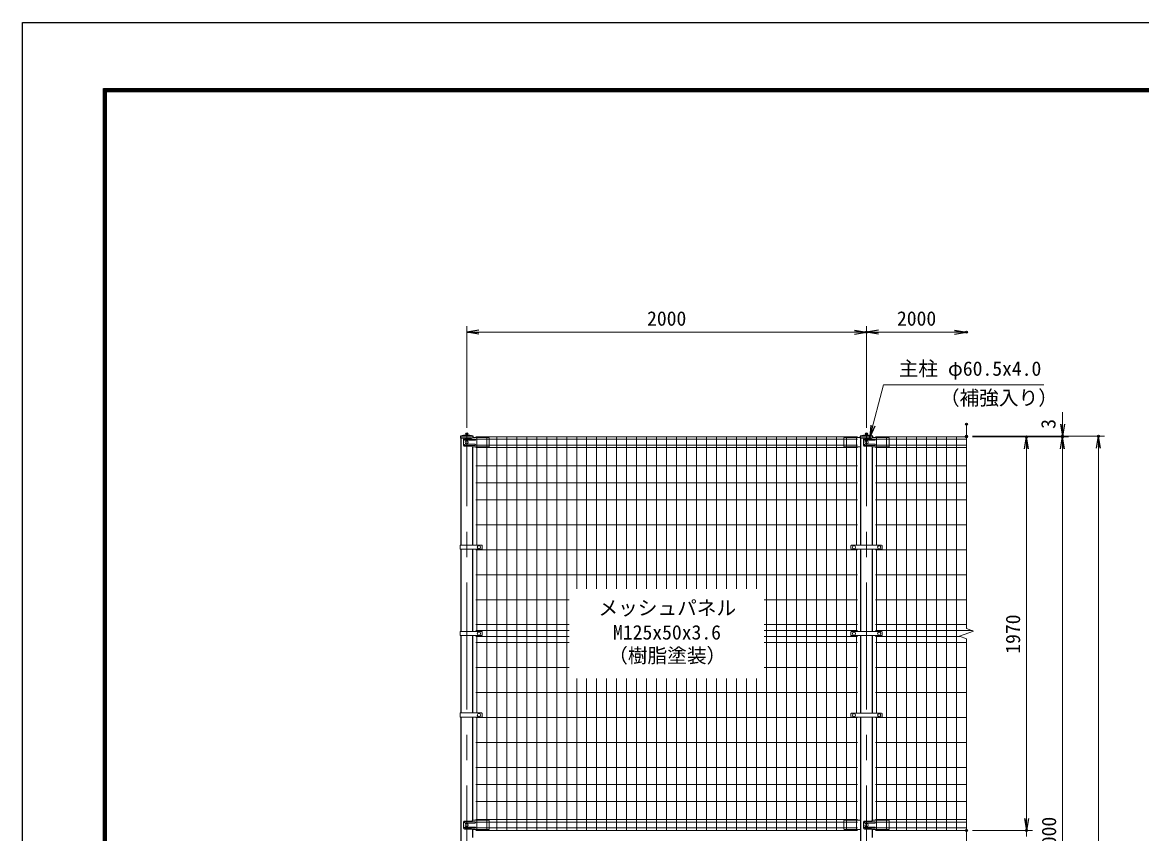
# Model space of a CAD drawing. Units: millimetres, scale not verified. Extents: x -6300 to 6300, y -4455 to 4455.
# Drawn here: x -6300 to -702, y 398 to 4455 of the extents above; entities that cross this region are included whole.
import ezdxf
from ezdxf.enums import TextEntityAlignment as Align

# ---------------------------------------------------------------- set-up
doc = ezdxf.new("R2010")
doc.units = ezdxf.units.MM
doc.header["$LTSCALE"] = 20
doc.header["$PDMODE"] = 32
doc.header["$PDSIZE"] = 10
doc.linetypes.add('USER1', pattern=[50.8, 31.75, -6.35, 6.35, -6.35])
for name, color, linetype, lineweight in [('0-0_D-STR1', 1, 'Continuous', 25), ('0-1_D-BMK', 2, 'USER1', 13), ('0-2_D-STR-DIM', 7, 'Continuous', 13), ('0-5_D-STR3', 3, 'Continuous', 13), ('0-9_D-STR2', 7, 'Continuous', 13), ('0-A_D-STR-TXT', 7, 'Continuous', 13), ('0-E_D-TTL', 7, 'Continuous', 25)]:
    doc.layers.add(name, color=color, linetype=linetype, lineweight=lineweight)
doc.layers.add('0-3_0', color=7, linetype='Continuous')
doc.layers.add('0-4_Defpoints', color=7, linetype='Continuous')
doc.styles.add('ＭＳ ゴシック', font='')
doc.styles.get('ＭＳ ゴシック').set_extended_font_data('MS Gothic')

# ---------------------------------------------------------------- blocks, each defined once
blk = doc.blocks.new('_Open')
at = {"layer": '0-3_0'}
blk.add_line((-20, 3.333), (0, 0), dxfattribs=at)
blk.add_lwpolyline([(-20, -3.333), (0, 0), (-20, 0)], dxfattribs=at)

msp = doc.modelspace()

# ---------------------------------------------------------------- linework, layer by layer
at = {"layer": '0-0_D-STR1'}
for p, q in [((-4046.01, 2385.84), (-4108.91, 2385.84)), ((-4108.91, 2385.84), (-4108.91, 2374.84)), ((-4053.48, 2374.84), (-4108.91, 2374.84)), ((-4107.71, 2374.84), (-4107.71, 1841.09)), ((-4046.01, 2378.51), (-4046.01, 2385.84)), ((-2053.48, 2374.84), (-2108.91, 2374.84)), ((-2107.71, 2374.84), (-2107.71, 1840.09)), ((-2046.01, 2378.51), (-2046.01, 2385.84)), ((-4047.21, 1841.09), (-4047.21, 2333.46)), ((-2047.21, 1840.09), (-2047.21, 2333.03)), ((-4107.71, 1820.09), (-4107.71, 1408.84)), ((-4047.21, 1408.84), (-4047.21, 1820.09)), ((-2107.71, 1820.09), (-2107.71, 1407.84)), ((-2047.21, 1407.84), (-2047.21, 1820.09)), ((-4107.71, 1387.84), (-4107.71, 1001.09)), ((-4047.21, 1001.09), (-4047.21, 1387.84)), ((-2107.71, 1387.84), (-2107.71, 1000.09)), ((-2047.21, 1000.09), (-2047.21, 1387.84)), ((-4107.71, 980.09), (-4107.71, -158.91)), ((-4047.21, 463.92), (-4047.21, 980.09)), ((-2107.71, 980.09), (-2107.71, -159.91)), ((-2047.21, 463.92), (-2047.21, 980.09)), ((-4047.21, 377.92), (-4047.21, 419.46)), ((-2047.21, 377.92), (-2047.21, 419.46))]:
    msp.add_line(p, q, dxfattribs=at)
msp.add_lwpolyline([(-2046.01, 2385.84), (-2108.91, 2385.84), (-2108.91, 2374.84)], dxfattribs=at)
for centre in [(-4077.46, 2226.41), (-2077.46, 2226.41)]:
    msp.add_arc(centre, 162.5, 78.84081, 101.15919, dxfattribs=at)
at = {"layer": '0-1_D-BMK'}
for p, q in [((-4077.46, -2029.16), (-4077.46, 2397.84)), ((-2077.46, -2029.16), (-2077.46, 2397.84))]:
    msp.add_line(p, q, dxfattribs=at)
at = {"layer": '0-2_D-STR-DIM'}
for p, q in [((-4077.46, 2427.84), (-4077.46, 2936.34)), ((-2077.46, 2427.84), (-2077.46, 2936.34)), ((-2077.46, 2427.84), (-2077.46, 2936.34)), ((-4017.46, 2906.34), (-2137.46, 2906.34)), ((-2017.46, 2906.34), (-1637.46, 2906.34)), ((-1097.46, 2445.84), (-1097.46, 2505.84)), ((-1577.46, 1423.5), (-1577.46, 2445.84)), ((-1547.46, 2385.84), (-1067.46, 2385.84)), ((-1547.46, 2385.84), (-887.46, 2385.84)), ((-1547.46, 2382.84), (-1067.46, 2382.84)), ((-1547.46, 2382.84), (-1247.46, 2382.84)), ((-1547.46, 2382.84), (-1067.46, 2382.84)), ((-1097.46, 2382.84), (-1097.46, 2385.84)), ((-1277.46, 472.84), (-1277.46, 2322.84)), ((-1097.46, 2322.84), (-1097.46, 2262.84)), ((-1097.46, -1557.16), (-1097.46, 2322.84)), ((-917.46, -1957.16), (-917.46, 2325.84)), ((-1612.7, 1385.02), (-1542.22, 1410.67)), ((-1542.22, 1410.67), (-1577.46, 1423.5)), ((-1577.46, 1372.19), (-1612.7, 1385.02)), ((-1577.46, -576.5), (-1577.46, 1372.19)), ((-1277.46, 472.84), (-1277.46, 532.84)), ((-1547.46, 412.84), (-1247.46, 412.84)), ((-1547.46, 412.84), (-1247.46, 412.84)), ((-1277.46, 382.84), (-1277.46, 412.84))]:
    msp.add_line(p, q, dxfattribs=at)
at = {"layer": '0-4_Defpoints'}
for p in [(-2077.46, 2906.34), (-1577.46, 2906.34), (-1577.46, 2445.84), (-4077.46, 2397.84), (-2077.46, 2397.84), (-1577.46, 2385.84), (-1577.46, 2382.84), (-1277.46, 2382.84), (-1097.46, 2385.84), (-1097.46, 2382.84), (-917.46, 2385.84), (-1577.46, 412.84), (-1577.46, 412.84), (-1277.46, 412.84)]:
    msp.add_point(p, dxfattribs=at)
at = {"layer": '0-5_D-STR3'}
for p, q in [((-4092.95, 2369.84), (-4092.95, 2339.84)), ((-4053.48, 2374.84), (-4087.95, 2374.84)), ((-4036.87, 2370.84), (-4085.87, 2370.84)), ((-4036.87, 2364.84), (-4085.87, 2364.84)), ((-4045.34, 2378.84), (-4053.48, 2374.84)), ((-3969.46, 2378.84), (-4045.34, 2378.84)), ((-3969.46, 2378.84), (-3964.46, 2377.84)), ((-3964.46, 2377.84), (-3964.46, 2334.03)), ((-2185.46, 2378.84), (-2190.46, 2377.84)), ((-2190.46, 2377.84), (-2190.46, 2334.03)), ((-2185.46, 2378.84), (-2109.59, 2378.84)), ((-2109.59, 2378.84), (-2108.91, 2378.51)), ((-2092.95, 2369.84), (-2092.95, 2339.84)), ((-2053.48, 2374.84), (-2087.95, 2374.84)), ((-2036.87, 2370.84), (-2085.87, 2370.84)), ((-2036.87, 2364.84), (-2085.87, 2364.84)), ((-2045.34, 2378.84), (-2053.48, 2374.84)), ((-1969.46, 2378.84), (-2045.34, 2378.84)), ((-1969.46, 2378.84), (-1964.46, 2377.84)), ((-1964.46, 2377.84), (-1964.46, 2334.03)), ((-4053.48, 2334.84), (-4087.95, 2334.84)), ((-4036.87, 2344.84), (-4085.87, 2344.84)), ((-4036.87, 2338.84), (-4085.87, 2338.84)), ((-4053.48, 2334.84), (-4045.25, 2333.03)), ((-4045.25, 2333.03), (-3965.46, 2333.03)), ((-2109.67, 2333.03), (-2189.46, 2333.03)), ((-2107.71, 2333.44), (-2109.67, 2333.03)), ((-2053.48, 2334.84), (-2087.95, 2334.84)), ((-2036.87, 2344.84), (-2085.87, 2344.84)), ((-2036.87, 2338.84), (-2085.87, 2338.84)), ((-2053.48, 2334.84), (-2045.25, 2333.03)), ((-2045.25, 2333.03), (-1965.46, 2333.03)), ((-4110.01, 1841.09), (-4002.46, 1841.09)), ((-4110.01, 1841.09), (-4110.01, 1820.09)), ((-4110.01, 1820.09), (-4002.46, 1820.09)), ((-4000.46, 1839.09), (-4000.46, 1822.09)), ((-2155.96, 1837.09), (-2155.96, 1823.09)), ((-2152.96, 1840.09), (-2001.96, 1840.09)), ((-2152.96, 1820.09), (-2001.96, 1820.09)), ((-1998.96, 1837.09), (-1998.96, 1823.09)), ((-4110.01, 1408.84), (-4002.46, 1408.84)), ((-4110.01, 1408.84), (-4110.01, 1387.84)), ((-4000.46, 1406.84), (-4000.46, 1389.84)), ((-2155.96, 1404.84), (-2155.96, 1390.84)), ((-2152.96, 1407.84), (-2001.96, 1407.84)), ((-1998.96, 1404.84), (-1998.96, 1390.84)), ((-4110.01, 1387.84), (-4002.46, 1387.84)), ((-2152.96, 1387.84), (-2001.96, 1387.84)), ((-4110.01, 1001.09), (-4002.46, 1001.09)), ((-4110.01, 1001.09), (-4110.01, 980.09)), ((-4110.01, 980.09), (-4002.46, 980.09)), ((-4000.46, 999.09), (-4000.46, 982.09)), ((-2155.96, 997.09), (-2155.96, 983.09)), ((-2152.96, 1000.09), (-2001.96, 1000.09)), ((-2152.96, 980.09), (-2001.96, 980.09)), ((-1998.96, 997.09), (-1998.96, 983.09)), ((-4092.95, 455.84), (-4092.95, 425.84)), ((-4053.48, 460.84), (-4087.95, 460.84)), ((-4036.87, 456.84), (-4085.87, 456.84)), ((-4036.87, 450.84), (-4085.87, 450.84)), ((-4045.34, 464.84), (-4053.48, 460.84)), ((-3969.46, 464.84), (-4045.34, 464.84)), ((-3969.46, 464.84), (-3964.46, 463.84)), ((-3964.46, 463.84), (-3964.46, 420.03)), ((-2185.46, 464.84), (-2190.46, 463.84)), ((-2190.46, 463.84), (-2190.46, 420.03)), ((-2185.46, 464.84), (-2109.59, 464.84)), ((-2109.59, 464.84), (-2107.71, 463.92)), ((-2092.95, 455.84), (-2092.95, 425.84)), ((-2053.48, 460.84), (-2087.95, 460.84)), ((-2036.87, 456.84), (-2085.87, 456.84)), ((-2036.87, 450.84), (-2085.87, 450.84)), ((-2045.34, 464.84), (-2053.48, 460.84)), ((-1969.46, 464.84), (-2045.34, 464.84)), ((-1969.46, 464.84), (-1964.46, 463.84)), ((-1964.46, 463.84), (-1964.46, 420.03)), ((-4053.48, 420.84), (-4087.95, 420.84)), ((-4036.87, 430.84), (-4085.87, 430.84)), ((-4036.87, 424.84), (-4085.87, 424.84)), ((-4053.48, 420.84), (-4045.25, 419.03)), ((-4045.25, 419.03), (-3965.46, 419.03)), ((-2109.67, 419.03), (-2189.46, 419.03)), ((-2107.71, 419.44), (-2109.67, 419.03)), ((-2053.48, 420.84), (-2087.95, 420.84)), ((-2036.87, 430.84), (-2085.87, 430.84)), ((-2036.87, 424.84), (-2085.87, 424.84)), ((-2053.48, 420.84), (-2045.25, 419.03)), ((-2045.25, 419.03), (-1965.46, 419.03))]:
    msp.add_line(p, q, dxfattribs=at)
for centre in [(-4077.46, 2354.84), (-2077.46, 2354.84), (-4016.46, 1830.59), (-2140.46, 1830.09), (-2014.46, 1830.09), (-4016.46, 1398.34), (-2140.46, 1397.84), (-2014.46, 1397.84), (-4016.46, 990.59), (-2140.46, 990.09), (-2014.46, 990.09), (-4077.46, 440.84), (-2077.46, 440.84)]:
    msp.add_circle(centre, 8, dxfattribs=at)
for centre, radius, start, end in [((-4087.95, 2369.84), 5, 90, 180), ((-4085.87, 2367.84), 3, 90, 270), ((-4036.87, 2367.84), 3, 270, 90), ((-2087.95, 2369.84), 5, 90, 180), ((-2085.87, 2367.84), 3, 90, 270), ((-2036.87, 2367.84), 3, 270, 90), ((-4087.95, 2339.84), 5, 180, 270), ((-4085.87, 2341.84), 3, 90, 270), ((-4036.87, 2341.84), 3, 270, 90), ((-3965.46, 2334.03), 1, 270, 0), ((-2189.46, 2334.03), 1, 180, 270), ((-2087.95, 2339.84), 5, 180, 270), ((-2085.87, 2341.84), 3, 90, 270), ((-2036.87, 2341.84), 3, 270, 90), ((-1965.46, 2334.03), 1, 270, 0), ((-4002.46, 1839.09), 2, 0, 90), ((-4002.46, 1822.09), 2, 270, 0), ((-2152.96, 1837.09), 3, 90, 180), ((-2152.96, 1823.09), 3, 180, 270), ((-2001.96, 1837.09), 3, 0, 90), ((-2001.96, 1823.09), 3, 270, 0), ((-4002.46, 1406.84), 2, 0, 90), ((-2152.96, 1404.84), 3, 90, 180), ((-2001.96, 1404.84), 3, 0, 90), ((-4002.46, 1389.84), 2, 270, 0), ((-2152.96, 1390.84), 3, 180, 270), ((-2001.96, 1390.84), 3, 270, 0), ((-4002.46, 999.09), 2, 0, 90), ((-4002.46, 982.09), 2, 270, 0), ((-2152.96, 997.09), 3, 90, 180), ((-2152.96, 983.09), 3, 180, 270), ((-2001.96, 997.09), 3, 0, 90), ((-2001.96, 983.09), 3, 270, 0), ((-4087.95, 455.84), 5, 90, 180), ((-4085.87, 453.84), 3, 90, 270), ((-4036.87, 453.84), 3, 270, 90), ((-2087.95, 455.84), 5, 90, 180), ((-2085.87, 453.84), 3, 90, 270), ((-2036.87, 453.84), 3, 270, 90), ((-4087.95, 425.84), 5, 180, 270), ((-4085.87, 427.84), 3, 90, 270), ((-4036.87, 427.84), 3, 270, 90), ((-3965.46, 420.03), 1, 270, 0), ((-2189.46, 420.03), 1, 180, 270), ((-2087.95, 425.84), 5, 180, 270), ((-2085.87, 427.84), 3, 90, 270), ((-2036.87, 427.84), 3, 270, 90), ((-1965.46, 420.03), 1, 270, 0)]:
    msp.add_arc(centre, radius, start, end, dxfattribs=at)
at = {"layer": '0-9_D-STR2'}
for p, q in [((-2122.46, 2382.84), (-4032.46, 2382.84)), ((-2122.46, 2369.74), (-4032.46, 2369.74)), ((-4027.46, 1841.09), (-4027.46, 2382.84)), ((-3977.46, 412.84), (-3977.46, 2382.84)), ((-3927.46, 412.84), (-3927.46, 2382.84)), ((-3877.46, 412.84), (-3877.46, 2382.84)), ((-3827.46, 412.84), (-3827.46, 2382.84)), ((-3777.46, 412.84), (-3777.46, 2382.84)), ((-3727.46, 412.84), (-3727.46, 2382.84)), ((-3677.46, 412.84), (-3677.46, 2382.84)), ((-3627.46, 412.84), (-3627.46, 2382.84)), ((-3577.46, 412.84), (-3577.46, 2382.84)), ((-3527.46, 1622.84), (-3527.46, 2382.84)), ((-3477.46, 1622.84), (-3477.46, 2382.84)), ((-3427.46, 1622.84), (-3427.46, 2382.84)), ((-3377.46, 1622.84), (-3377.46, 2382.84)), ((-3327.46, 1622.84), (-3327.46, 2382.84)), ((-3277.46, 1622.84), (-3277.46, 2382.84)), ((-3227.46, 1622.84), (-3227.46, 2382.84)), ((-3177.46, 1622.84), (-3177.46, 2382.84)), ((-3127.46, 1622.84), (-3127.46, 2382.84)), ((-3077.46, 1622.84), (-3077.46, 2382.84)), ((-3027.46, 1622.84), (-3027.46, 2382.84)), ((-2977.46, 1622.84), (-2977.46, 2382.84)), ((-2927.46, 1622.84), (-2927.46, 2382.84)), ((-2877.46, 1622.84), (-2877.46, 2382.84)), ((-2827.46, 1622.84), (-2827.46, 2382.84)), ((-2777.46, 1622.84), (-2777.46, 2382.84)), ((-2727.46, 1622.84), (-2727.46, 2382.84)), ((-2677.46, 1622.84), (-2677.46, 2382.84)), ((-2627.46, 1622.84), (-2627.46, 2382.84)), ((-2577.46, 412.84), (-2577.46, 2382.84)), ((-2527.46, 412.84), (-2527.46, 2382.84)), ((-2477.46, 412.84), (-2477.46, 2382.84)), ((-2427.46, 412.84), (-2427.46, 2382.84)), ((-2377.46, 412.84), (-2377.46, 2382.84)), ((-2327.46, 412.84), (-2327.46, 2382.84)), ((-2277.46, 412.84), (-2277.46, 2382.84)), ((-2227.46, 412.84), (-2227.46, 2382.84)), ((-2177.46, 412.84), (-2177.46, 2382.84)), ((-2127.46, 1840.09), (-2127.46, 2382.84)), ((-2032.46, 2382.84), (-1577.46, 2382.84)), ((-2032.46, 2369.74), (-1577.46, 2369.74)), ((-2027.46, 1840.09), (-2027.46, 2382.84)), ((-1977.46, 412.84), (-1977.46, 2382.84)), ((-1927.46, 412.84), (-1927.46, 2382.84)), ((-1877.46, 412.84), (-1877.46, 2382.84)), ((-1827.46, 412.84), (-1827.46, 2382.84)), ((-1777.46, 412.84), (-1777.46, 2382.84)), ((-1727.46, 412.84), (-1727.46, 2382.84)), ((-1677.46, 412.84), (-1677.46, 2382.84)), ((-1627.46, 412.84), (-1627.46, 2382.84)), ((-2122.46, 2339.94), (-4032.46, 2339.94)), ((-2122.46, 2328.09), (-4032.46, 2328.09)), ((-2032.46, 2339.94), (-1577.46, 2339.94)), ((-2032.46, 2328.09), (-1577.46, 2328.09)), ((-2122.46, 2236.84), (-4032.46, 2236.84)), ((-2032.46, 2236.84), (-1577.46, 2236.84)), ((-2122.46, 2152.34), (-4032.46, 2152.34)), ((-2032.46, 2152.34), (-1577.46, 2152.34)), ((-2122.46, 2067.84), (-4032.46, 2067.84)), ((-2032.46, 2067.84), (-1577.46, 2067.84)), ((-2122.46, 1942.84), (-4032.46, 1942.84)), ((-2032.46, 1942.84), (-1577.46, 1942.84)), ((-2122.46, 1817.84), (-4032.46, 1817.84)), ((-4027.46, 1408.84), (-4027.46, 1820.09)), ((-2127.46, 1407.84), (-2127.46, 1820.09)), ((-2032.46, 1817.84), (-1577.46, 1817.84)), ((-2027.46, 1407.84), (-2027.46, 1820.09)), ((-2122.46, 1692.84), (-4032.46, 1692.84)), ((-2032.46, 1692.84), (-1577.46, 1692.84)), ((-3564.96, 1567.84), (-4032.46, 1567.84)), ((-2122.46, 1567.84), (-2589.96, 1567.84)), ((-2032.46, 1567.84), (-1577.46, 1567.84)), ((-3564.96, 1442.84), (-4032.46, 1442.84)), ((-3564.96, 1412.84), (-4032.46, 1412.84)), ((-2122.46, 1442.84), (-2589.96, 1442.84)), ((-2122.46, 1412.84), (-2589.96, 1412.84)), ((-2032.46, 1442.84), (-1577.46, 1442.84)), ((-2032.46, 1412.84), (-1548.2, 1412.84)), ((-3564.96, 1382.84), (-4032.46, 1382.84)), ((-3564.96, 1352.84), (-4032.46, 1352.84)), ((-4027.46, 1001.09), (-4027.46, 1387.84)), ((-2122.46, 1382.84), (-2589.96, 1382.84)), ((-2122.46, 1352.84), (-2589.96, 1352.84)), ((-2127.46, 1000.09), (-2127.46, 1387.84)), ((-2032.46, 1382.84), (-1606.73, 1382.84)), ((-2032.46, 1352.84), (-1577.46, 1352.84)), ((-2027.46, 1000.09), (-2027.46, 1387.84)), ((-3564.96, 1227.84), (-4032.46, 1227.84)), ((-2122.46, 1227.84), (-2589.96, 1227.84)), ((-2032.46, 1227.84), (-1577.46, 1227.84)), ((-3527.46, 412.84), (-3527.46, 1172.84)), ((-3477.46, 412.84), (-3477.46, 1172.84)), ((-3427.46, 412.84), (-3427.46, 1172.84)), ((-3377.46, 412.84), (-3377.46, 1172.84)), ((-3327.46, 412.84), (-3327.46, 1172.84)), ((-3277.46, 412.84), (-3277.46, 1172.84)), ((-3227.46, 412.84), (-3227.46, 1172.84)), ((-3177.46, 412.84), (-3177.46, 1172.84)), ((-3127.46, 412.84), (-3127.46, 1172.84)), ((-3077.46, 412.84), (-3077.46, 1172.84)), ((-3027.46, 412.84), (-3027.46, 1172.84)), ((-2977.46, 412.84), (-2977.46, 1172.84)), ((-2927.46, 412.84), (-2927.46, 1172.84)), ((-2877.46, 412.84), (-2877.46, 1172.84)), ((-2827.46, 412.84), (-2827.46, 1172.84)), ((-2777.46, 412.84), (-2777.46, 1172.84)), ((-2727.46, 412.84), (-2727.46, 1172.84)), ((-2677.46, 412.84), (-2677.46, 1172.84)), ((-2627.46, 412.84), (-2627.46, 1172.84)), ((-2122.46, 1102.84), (-4032.46, 1102.84)), ((-2032.46, 1102.84), (-1577.46, 1102.84)), ((-2122.46, 977.84), (-4032.46, 977.84)), ((-4027.46, 412.84), (-4027.46, 980.09)), ((-2127.46, 412.84), (-2127.46, 980.09)), ((-2032.46, 977.84), (-1577.46, 977.84)), ((-2027.46, 412.84), (-2027.46, 980.09)), ((-2122.46, 852.84), (-4032.46, 852.84)), ((-2032.46, 852.84), (-1577.46, 852.84)), ((-2122.46, 727.84), (-4032.46, 727.84)), ((-2032.46, 727.84), (-1577.46, 727.84)), ((-2122.46, 643.34), (-4032.46, 643.34)), ((-2032.46, 643.34), (-1577.46, 643.34)), ((-2122.46, 558.84), (-4032.46, 558.84)), ((-2032.46, 558.84), (-1577.46, 558.84)), ((-2122.46, 467.6), (-4032.46, 467.6)), ((-2122.46, 455.74), (-4032.46, 455.74)), ((-2032.46, 467.6), (-1577.46, 467.6)), ((-2032.46, 455.74), (-1577.46, 455.74)), ((-2122.46, 425.94), (-4032.46, 425.94)), ((-2122.46, 412.84), (-4032.46, 412.84)), ((-2032.46, 425.94), (-1577.46, 425.94)), ((-2032.46, 412.84), (-1577.46, 412.84))]:
    msp.add_line(p, q, dxfattribs=at)
at = {"layer": '0-A_D-STR-TXT'}
msp.add_lwpolyline([(-1190.69, 2641.94), (-1992.71, 2641.94), (-2060.35, 2381.7)], dxfattribs=at)
at = {"layer": '0-E_D-TTL', "color": 2}
msp.add_lwpolyline([(-6300, 4455), (6300, 4455), (6300, -4455), (-6300, -4455)], close=True, dxfattribs=at)
at = {"layer": '0-E_D-TTL'}
for points in [[(-5895, 4125), (5895, 4125), (5895, -4125), (-5895, -4125)], [(-5891.25, 4121.25), (5891.25, 4121.25), (5891.25, -4121.25), (-5891.25, -4121.25)], [(-5887.5, 4117.5), (5887.5, 4117.5), (5887.5, -4117.5), (-5887.5, -4117.5)], [(-5883.75, 4113.75), (5883.75, 4113.75), (5883.75, -4113.75), (-5883.75, -4113.75)], [(-5880, 4110), (5880, 4110), (5880, -4110), (-5880, -4110)]]:
    msp.add_lwpolyline(points, close=True, dxfattribs=at)

# ---------------------------------------------------------------- block references
at = {"layer": '0-2_D-STR-DIM', "xscale": 3, "yscale": 3}
for p, rotation in [((-4077.46, 2906.34), 180), ((-2077.46, 2906.34), 180), ((-1097.46, 2385.84), 270), ((-1277.46, 2382.84), 90), ((-1097.46, 2382.84), 90), ((-1097.46, 2382.84), 90), ((-917.46, 2385.84), 90), ((-1277.46, 412.84), 270), ((-1277.46, 412.84), 270)]:
    msp.add_blockref('_Open', p, dxfattribs=dict(at, rotation=rotation))
for p in [(-2077.46, 2906.34), (-1577.46, 2906.34)]:
    msp.add_blockref('_Open', p, dxfattribs=at)
at = {"layer": '0-A_D-STR-TXT', "xscale": 3, "yscale": 3, "rotation": 255.43164}
msp.add_blockref('_Open', (-2060.85, 2379.77), dxfattribs=at)

# ---------------------------------------------------------------- texts
at = {"layer": '0-2_D-STR-DIM', "style": 'ＭＳ ゴシック'}
for p in [(-3175.34, 2916.47), (-1925.34, 2916.47)]:
    msp.add_text('2000', height=72.14, dxfattribs=at).set_placement(p, align=Align.BOTTOM_LEFT)
for s, p in [('3', (-1110.46, 2422.3)), ('1970', (-1287.58, 1297.49)), ('4000', (-1107.58, 285.72))]:
    msp.add_text(s, height=72.14, rotation=90, dxfattribs=at).set_placement(p, align=Align.BOTTOM_LEFT)
at = {"layer": '0-A_D-STR-TXT', "style": 'ＭＳ ゴシック'}
for s, p in [('主柱 φ60.5x4.0', (-1916.33, 2665.96)), ('（補強入り）', (-1710.75, 2519.71)), ('メッシュパネル', (-3418.58, 1468.94)), ('M125x50x3.6', (-3345.48, 1346.85)), ('（樹脂塗装）', (-3369.85, 1230.84))]:
    msp.add_text(s, height=72.14, dxfattribs=at).set_placement(p, align=Align.BOTTOM_LEFT)

doc.saveas('drawing.dxf')
